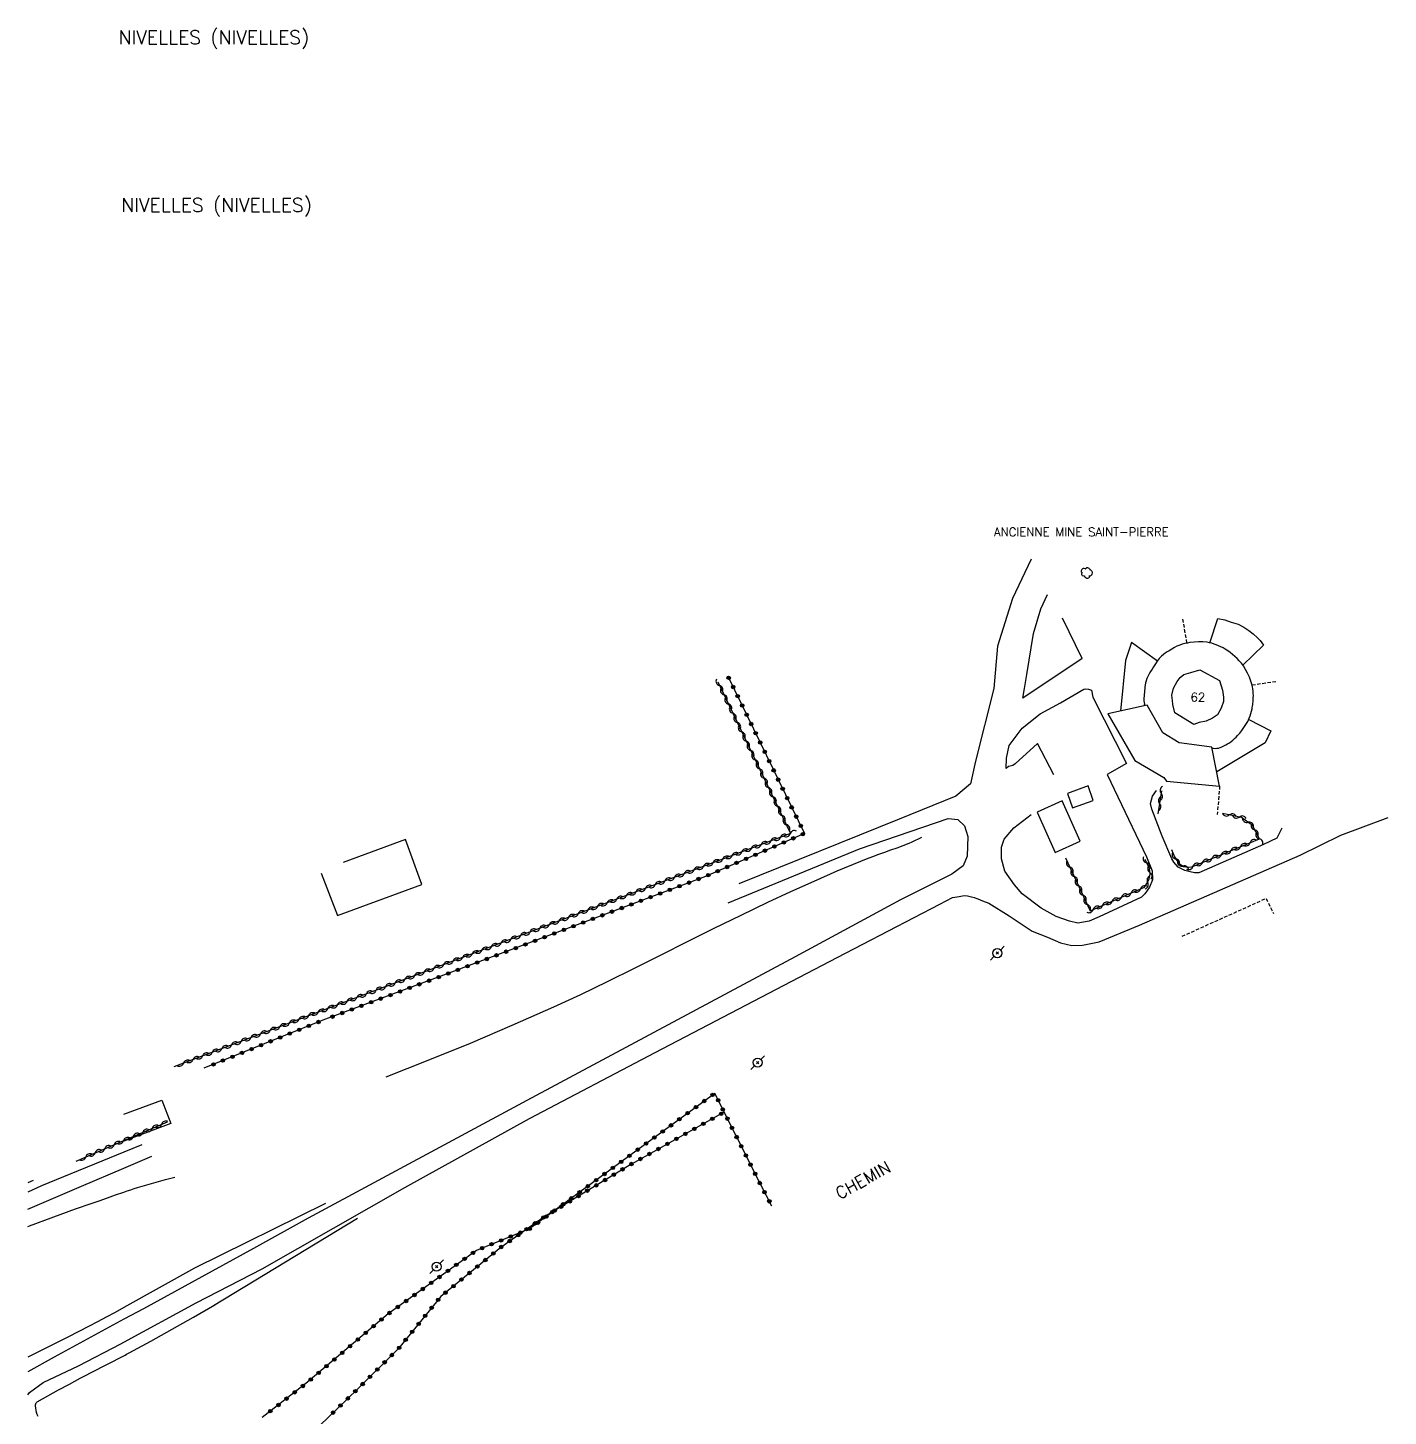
# Model space of a CAD drawing. Header units: millimetres. Extents: x 146000 to 147000, y 145000 to 146000.
# Drawn here: x 146000 to 146198.2, y 145311.5 to 145513.7 of the extents above; entities that cross this region are included whole.
import ezdxf
from ezdxf.enums import TextEntityAlignment as Align

# ---------------------------------------------------------------- set-up
doc = ezdxf.new("R2010")
doc.units = ezdxf.units.MM
doc.linetypes.add('DASHED', pattern=[0.75, 0.5, -0.25])
doc.layers.get('0').update_dxf_attribs({"linetype": 'CONTINUOUS'})
for name, color, linetype in [('W0017', 7, 'CONTINUOUS'), ('W0101', 7, 'CONTINUOUS'), ('W0104', 1, 'CONTINUOUS'), ('W0112', 1, 'DASHED'), ('W0211', 2, 'CONTINUOUS'), ('W0300', 7, 'CONTINUOUS'), ('W0310', 3, 'CONTINUOUS'), ('W0323', 7, 'CONTINUOUS'), ('W0473', 7, 'CONTINUOUS'), ('W0980', 7, 'CONTINUOUS'), ('W0984', 7, 'CONTINUOUS'), ('W0989', 7, 'CONTINUOUS'), ('W0991', 7, 'CONTINUOUS')]:
    doc.layers.add(name, color=color, linetype=linetype)
doc.styles.get("Standard").update_dxf_attribs({"font": 'romans.shx', "width": 0.85})

# ---------------------------------------------------------------- blocks, each defined once
blk = doc.blocks.new('T473')
for p, q in [((-0.166667, 0.166667), (0.166667, -0.166667)), ((-0.166667, -0.166667), (0.166667, 0.166667)), ((0.500001, 0.500001), (1.000002, 1.000002)), ((-1.000002, -1.000002), (-0.500001, -0.500001))]:
    blk.add_line(p, q)
blk.add_ellipse((0, 0), major_axis=(0.471405, 0.471405), ratio=1, start_param=5.4977871438, end_param=11.780972451)
blk = doc.blocks.new('T300')
for p, q in [((-0.8, 0.51), (-0.86, 0.34)), ((-0.86, 0.34), (-0.86, 0.17)), ((-0.86, 0.17), (-0.74, 0.06)), ((-0.69, 0.63), (-0.8, 0.51)), ((-0.8, -0.06), (-0.74, 0.06)), ((-0.74, 0.06), (-0.69, 0.11)), ((-0.57, 0.69), (-0.69, 0.63)), ((-0.46, 0.69), (-0.57, 0.69)), ((-0.29, 0.63), (-0.46, 0.69)), ((-0.29, 0.63), (-0.17, 0.74)), ((-0.23, 0.57), (-0.29, 0.63)), ((-0.17, 0.74), (-0.06, 0.8)), ((-0.06, 0.8), (0.06, 0.8)), ((0.06, 0.8), (0.23, 0.74)), ((0.23, 0.74), (0.34, 0.63)), ((0.34, 0.63), (0.4, 0.51)), ((0.46, 0.46), (0.34, 0.46)), ((0.4, 0.51), (0.4, 0.46)), ((0.57, 0.4), (0.46, 0.46)), ((0.57, 0.4), (0.69, 0.29)), ((0.69, 0.29), (0.74, 0.17)), ((0.74, 0.06), (0.69, -0.17)), ((0.74, 0.17), (0.74, 0.06)), ((-0.8, -0.17), (-0.8, -0.06)), ((-0.8, -0.23), (-0.8, -0.17)), ((-0.74, -0.34), (-0.8, -0.23)), ((-0.69, -0.4), (-0.74, -0.34)), ((-0.51, -0.46), (-0.69, -0.4)), ((-0.4, -0.46), (-0.51, -0.46)), ((-0.4, -0.46), (-0.34, -0.46)), ((-0.34, -0.46), (-0.34, -0.4)), ((-0.34, -0.51), (-0.34, -0.46)), ((-0.29, -0.63), (-0.34, -0.51)), ((-0.17, -0.74), (-0.29, -0.63)), ((-0.06, -0.8), (-0.17, -0.74)), ((0.06, -0.8), (-0.06, -0.8)), ((0.17, -0.74), (0.06, -0.8)), ((0.23, -0.69), (0.17, -0.74)), ((0.29, -0.46), (0.23, -0.46)), ((0.29, -0.63), (0.23, -0.69)), ((0.46, -0.4), (0.29, -0.46)), ((0.34, -0.51), (0.29, -0.63)), ((0.34, -0.51), (0.34, -0.46)), ((0.57, -0.34), (0.46, -0.4)), ((0.63, -0.29), (0.57, -0.34)), ((0.69, -0.17), (0.63, -0.29))]:
    blk.add_line(p, q)
blk = doc.blocks.new('t323o')
at = {"color": 0, "linetype": 'Continuous'}
for radius in [0.25, 0.15]:
    blk.add_circle((0, 0), radius, dxfattribs=at)
blk = doc.blocks.new('t310o')
at = {"color": 0, "linetype": 'Continuous'}
for centre, start, end in [((-0.5, 0.38), 216.8699, 323.1304), ((0.5, -0.37), 36.8699, 143.1303)]:
    blk.add_arc(centre, 0.625, start, end, dxfattribs=at)

msp = doc.modelspace()

# ---------------------------------------------------------------- linework, layer by layer
at = {"layer": 'W0017'}
for points in [[(146146.22, 145436.29), (146143.46, 145430.59), (146141.32, 145423.65), (146140.74, 145417.48), (146138.08, 145406.89), (146137.38, 145403.58), (146135.24, 145401.8), (146126.95, 145398.45), (146103.62, 145389.03)], [(146153.62, 145421.82), (146144.97, 145416.04), (146145.22, 145417.49), (146145.57, 145419.51), (146146.53, 145425.49), (146147.59, 145429.09), (146148.57, 145431.15)], [(146153.62, 145421.82), (146150.79, 145427.71)], [(146142.58, 145405.83), (146142.62, 145407.34), (146143, 145409.19), (146144.89, 145411.71), (146147.49, 145413.78), (146150.49, 145415.4), (146153.89, 145417.37), (146154.14, 145417.4), (146154.54, 145417.38), (146154.98, 145417.24), (146155.17, 145416.22), (146160.1, 145406.53), (146157.27, 145404.95), (146163.02, 145392.94), (146163.83, 145390.93), (146163.86, 145389.62), (146163.46, 145388.55), (146162.77, 145387.59), (146162.27, 145387.07), (146156.1, 145384.23), (146154.66, 145383.59), (146152.98, 145383.28), (146151.8, 145383.57), (146149.84, 145384.28), (146147.64, 145385.47), (146144.87, 145387.56), (146143.77, 145388.9), (146142.35, 145390.89), (146141.88, 145392.67), (146141.86, 145394.38), (146142.29, 145395.55), (146143.67, 145397.17), (146146.2, 145399.12)], [(146149.5, 145404.88), (146147.14, 145409.45), (146143.88, 145406.48), (146143.51, 145406.25), (146143.16, 145406.14), (146142.91, 145406.1), (146142.58, 145405.83)], [(146182.74, 145397.13), (146181.98, 145395.65), (146180.04, 145394.74), (146170.61, 145390.61), (146169.99, 145390.64), (146169.39, 145390.75), (146168.59, 145390.96), (146167.64, 145391.46), (146167.01, 145392.16), (146166.7, 145392.68), (146165.29, 145395.97), (146163.76, 145399.9), (146163.59, 145400.73), (146163.86, 145401.81), (146164.48, 145402.64)], [(146102.04, 145386.28), (146121.18, 145394.11), (146134.12, 145398.52), (146135.5, 145398.37), (146136.48, 145397.48), (146136.95, 145395.9), (146136.89, 145393.03), (146136.29, 145391.63), (146134.66, 145390.45), (146127.17, 145386.71), (146111.83, 145378.37), (146072.71, 145357.45), (146040.88, 145340.35), (146032.89, 145335.93)], [(146034.16, 145332.95), (146054.96, 145344.78), (146073.11, 145354.83), (146091.44, 145364.45), (146117.93, 145378.28), (146132.9, 145386.08), (146134.73, 145387.01), (146135.7, 145387.18), (146136.45, 145387.31), (146136.91, 145387.3), (146137.9, 145387.05), (146138.42, 145386.86), (146139.13, 145386.56), (146140.04, 145386.19), (146142.98, 145384.38), (146146.37, 145382.14), (146148.57, 145381.27), (146150.48, 145380.43), (146152.14, 145380.04), (146153.66, 145380.11), (146156.11, 145380.59), (146162, 145382.98), (146185.42, 145393.21), (146191.31, 145396.13), (146198.23, 145398.67)], [(146016.64, 145351.02), (146014, 145349.94)], [(146014, 145349.94), (146002.02, 145345.02), (146000, 145344.11)], [(146014, 145347.63), (146018.07, 145349.37)], [(146000, 145341.64), (146007.82, 145344.99), (146014, 145347.63)], [(146032.89, 145335.93), (146016.87, 145327.15), (146014, 145325.6)], [(146014, 145322.28), (146024.54, 145328.01), (146034.16, 145332.95)], [(146014, 145325.6), (146003.84, 145320.1), (146000, 145317.94)], [(146000, 145314.6), (146000.26, 145314.94), (146002.24, 145316.39), (146007.39, 145318.82), (146013.57, 145322.05), (146014, 145322.28)]]:
    msp.add_lwpolyline(points, dxfattribs=at)
at = {"layer": 'W0101'}
msp.add_lwpolyline([(146169.9, 145412.21), (146167.15, 145413.92), (146166.84, 145415.12), (146166.8, 145415.74), (146166.71, 145416.49), (146166.95, 145417.5), (146167.46, 145418.51), (146167.92, 145419.08), (146168.45, 145419.53), (146169.48, 145419.8), (146170.76, 145420.2), (146173.65, 145418.64), (146174.1, 145417.25), (146174.24, 145416.2), (146174.22, 145415.58), (146173.9, 145414.6), (146173.34, 145413.63), (146172.62, 145413.16), (146171.7, 145412.73), (146170.7, 145412.51)], close=True, dxfattribs=at)
at = {"layer": 'W0104'}
for points in [[(146172.25, 145424.13), (146173.41, 145427.65), (146174.44, 145427.45), (146175.34, 145427.15), (146176.35, 145426.83), (146177.19, 145426.42), (146177.94, 145425.91), (146178.55, 145425.43), (146179.2, 145424.86), (146179.59, 145424.46), (146180.05, 145423.79), (146177.06, 145420.85), (146177.06, 145420.85)], [(146164.59, 145421.46), (146164.59, 145421.46), (146160.8, 145424.15), (146159.96, 145421.55), (146159.2, 145414.18), (146159.2, 145414.18)], [(146172.53, 145408.79), (146172.77, 145408.76), (146173.02, 145408.74), (146173.27, 145408.76), (146173.52, 145408.8), (146173.72, 145408.86), (146173.91, 145408.94), (146174.1, 145409.03), (146174.28, 145409.13), (146174.55, 145409.27), (146174.82, 145409.41), (146175.08, 145409.57), (146175.33, 145409.74), (146175.59, 145409.94), (146175.82, 145410.17), (146176.05, 145410.4), (146176.27, 145410.63), (146176.44, 145410.81), (146176.6, 145410.99), (146176.75, 145411.18), (146176.9, 145411.37), (146177.2, 145411.79), (146177.49, 145412.22), (146177.75, 145412.67), (146177.98, 145413.13), (146178.12, 145413.47), (146178.22, 145413.82), (146178.31, 145414.17), (146178.38, 145414.53), (146178.42, 145414.72), (146178.45, 145414.92), (146178.48, 145415.12), (146178.51, 145415.32), (146178.53, 145415.52), (146178.55, 145415.72), (146178.56, 145415.92), (146178.57, 145416.12), (146178.58, 145416.44), (146178.57, 145416.76), (146178.55, 145417.08), (146178.51, 145417.4), (146178.46, 145417.69), (146178.4, 145417.98), (146178.32, 145418.26), (146178.23, 145418.53), (146178, 145419.11), (146177.74, 145419.68), (146177.45, 145420.23), (146177.12, 145420.76), (146176.84, 145421.14), (146176.53, 145421.49), (146176.21, 145421.82), (146175.87, 145422.14), (146175.54, 145422.43), (146175.2, 145422.71), (146174.84, 145422.96), (146174.47, 145423.2), (146174.16, 145423.38), (146173.84, 145423.54), (146173.52, 145423.69), (146173.18, 145423.83), (146172.86, 145423.95), (146172.53, 145424.05), (146172.2, 145424.14), (146171.86, 145424.2), (146171.22, 145424.26), (146170.59, 145424.26), (146169.96, 145424.22), (146169.33, 145424.15), (146168.96, 145424.09), (146168.58, 145424.02), (146168.22, 145423.92), (146167.86, 145423.8), (146167.45, 145423.63), (146167.07, 145423.42), (146166.69, 145423.2), (146166.32, 145422.97), (146166.02, 145422.79), (146165.74, 145422.61), (146165.46, 145422.4), (146165.2, 145422.18), (146164.87, 145421.82), (146164.57, 145421.44), (146164.3, 145421.04), (146164.04, 145420.65), (146163.81, 145420.3), (146163.58, 145419.96), (146163.38, 145419.6), (146163.19, 145419.23), (146163.07, 145418.92), (146162.97, 145418.6), (146162.88, 145418.28), (146162.81, 145417.96), (146162.77, 145417.69), (146162.75, 145417.43), (146162.73, 145417.16), (146162.71, 145416.9), (146162.69, 145416.63), (146162.66, 145416.37), (146162.63, 145416.1), (146162.62, 145415.84), (146162.63, 145415.72), (146162.64, 145415.61), (146162.66, 145415.51), (146162.68, 145415.4), (146162.7, 145415.28), (146162.7, 145415.17), (146162.69, 145415.05), (146162.66, 145414.94), (146162.66, 145414.94), (146162.66, 145414.94), (146162.66, 145414.94), (146162.66, 145414.94)], [(146177.92, 145412.98), (146177.93, 145412.98), (146181.1, 145411.32), (146180.32, 145409.54), (146173.24, 145405.34), (146173.24, 145405.34)], [(146042.76, 145390.57), (146045.11, 145384.41), (146057.42, 145388.93), (146055.05, 145395.46), (146045.98, 145392.12)], [(146014, 145355.46), (146019.56, 145357.52), (146020.84, 145354.1)], [(146020.84, 145354.1), (146014, 145351.56)]]:
    msp.add_lwpolyline(points, dxfattribs=at)
for points in [[(146172.51, 145408.91), (146167.75, 145409.54), (146165.39, 145411.02), (146163.09, 145415.03), (146157.38, 145413.79), (146161.3, 145406.99), (146165.55, 145404.5), (146165.91, 145403.99), (146173.66, 145403.27)], [(146154.5, 145403.28), (146151.49, 145402.2), (146152.24, 145400.1), (146155.26, 145401.17)], [(146150.7, 145401.09), (146147.07, 145399.45), (146149.69, 145393.61), (146153.33, 145395.24)]]:
    msp.add_lwpolyline(points, close=True, dxfattribs=at)
at = {"layer": 'W0112'}
for points in [[(146168.26, 145427.57), (146168.86, 145424.08)], [(146178.4, 145417.99), (146181.83, 145418.51)], [(146173.66, 145403.27), (146173.32, 145399.14)], [(146168.19, 145381.38), (146180.43, 145386.9), (146181.51, 145384.7)]]:
    msp.add_lwpolyline(points, dxfattribs=at)
at = {"layer": 'W0211'}
for points in [[(146052.2, 145360.91), (146058.36, 145363.32), (146064.49, 145365.83), (146070.58, 145368.42), (146076.64, 145371.1), (146080.58, 145372.92), (146084.49, 145374.8), (146088.39, 145376.73), (146092.27, 145378.67), (146096.14, 145380.63), (146100.03, 145382.56), (146103.93, 145384.47), (146107.85, 145386.33), (146111.2, 145387.89), (146114.57, 145389.42), (146117.95, 145390.91), (146121.36, 145392.34), (146122.23, 145392.68), (146123.11, 145393.01), (146124, 145393.33), (146124.89, 145393.65), (146125.77, 145393.96), (146126.66, 145394.28), (146127.54, 145394.61), (146128.41, 145394.96), (146128.88, 145395.16), (146129.35, 145395.37), (146129.81, 145395.58), (146130.26, 145395.8)], [(146014, 145344.13), (146014.5, 145344.3), (146015, 145344.47), (146015.51, 145344.63), (146016.01, 145344.79), (146017.36, 145345.2), (146018.71, 145345.59), (146020.06, 145345.96), (146021.42, 145346.31)], [(146000, 145339.11), (146000.23, 145339.2), (146002.47, 145340.06), (146004.71, 145340.88), (146006.97, 145341.67), (146009.23, 145342.46), (146010.42, 145342.88), (146011.61, 145343.31), (146012.8, 145343.73), (146014, 145344.13)], [(146043.36, 145342.49), (146024.28, 145333.03)], [(146027.05, 145327.62), (146048.06, 145340.31)], [(146024.28, 145333.03), (146014, 145327.3)], [(146014, 145327.3), (146012.72, 145326.61), (146011.43, 145325.92), (146010.14, 145325.25), (146008.86, 145324.57), (146005.96, 145323.07), (146003.04, 145321.59), (146000.11, 145320.16), (146000, 145320.11)], [(146014, 145320.3), (146014.19, 145320.4), (146014.38, 145320.51), (146014.57, 145320.61), (146014.76, 145320.71), (146017.91, 145322.42), (146021.03, 145324.16), (146024.15, 145325.93), (146027.25, 145327.73)], [(146001.37, 145313.57), (146002.93, 145314.45), (146004.5, 145315.32), (146006.07, 145316.17), (146007.64, 145317.02), (146008.43, 145317.44), (146009.23, 145317.85), (146010.02, 145318.26), (146010.82, 145318.67), (146011.62, 145319.07), (146012.41, 145319.48), (146013.21, 145319.89), (146014, 145320.3)], [(146001.53, 145311.43), (146001.37, 145311.72), (146001.27, 145312.03), (146001.21, 145312.35), (146001.17, 145312.67), (146001.16, 145312.75), (146001.15, 145312.84), (146001.14, 145312.92), (146001.14, 145313), (146001.14, 145313.09), (146001.15, 145313.18), (146001.17, 145313.26), (146001.19, 145313.34), (146001.22, 145313.41), (146001.26, 145313.47), (146001.31, 145313.53), (146001.37, 145313.57)]]:
    msp.add_lwpolyline(points, dxfattribs=at)
at = {"layer": 'W0310'}
for points in [[(146100.53, 145418.42), (146111.14, 145396.36), (146076.96, 145383.44), (146021.27, 145362.38)], [(146164.69, 145399.23), (146165.24, 145402.57)], [(146166.64, 145394), (146167.11, 145392.96), (146167.42, 145392.42), (146167.78, 145392), (146168.41, 145391.54), (146169.02, 145391.43), (146169.6, 145391.48), (146179.46, 145395.57), (146179.47, 145395.57), (146178.46, 145397.5), (146176.87, 145398.69), (146174.08, 145399.27)], [(146151.21, 145392.8), (146154.78, 145385.09), (146162.73, 145388.52), (146163.17, 145389.22), (146163.38, 145389.75), (146163.54, 145390.43), (146163.42, 145391.28), (146162.8, 145392.58)], [(146014, 145351.63), (146020.35, 145354.35)], [(146007.07, 145348.65), (146014, 145351.63)], [(146000.81, 145345.83), (146000, 145345.47)]]:
    msp.add_lwpolyline(points, dxfattribs=at)
at = {"layer": 'W0323'}
for points in [[(146102.06, 145419.16), (146113.17, 145396.35), (146098.74, 145390.1), (146061.35, 145375.99), (146043, 145369.16)], [(146043, 145369.16), (146025.65, 145362.16)], [(146108.43, 145342.06), (146106.79, 145345.2), (146100.09, 145358.51), (146073.1, 145338.76), (146065.37, 145335.63), (146052.5, 145326.38), (146040.54, 145316.24), (146034.15, 145311.3)], [(146101.39, 145355.73), (146087.62, 145348.02), (146075.21, 145340.49), (146068.91, 145336.08), (146060.18, 145328.92), (146054.03, 145321.36), (146048.01, 145315.4), (146041.1, 145308.75), (146033.71, 145300.37), (146029.44, 145292.25), (146027.94, 145284.91), (146027.87, 145284.29), (146029.9, 145279.71), (146033.36, 145272.99), (146042.75, 145257.64), (146047.66, 145249.78), (146050.51, 145244.05), (146053.72, 145238.85)]]:
    msp.add_lwpolyline(points, dxfattribs=at)

# ---------------------------------------------------------------- block references
at = {"layer": 'W0300'}
msp.add_blockref('T300', (146154.37, 145434.27), dxfattribs=at)
at = {"layer": 'W0310'}
for p, rotation in [((146100.77, 145417.91), 295.6915984748769), ((146101.42, 145416.56), 295.6915984748769), ((146102.07, 145415.21), 295.6915984748769), ((146102.72, 145413.86), 295.6915984748769), ((146103.37, 145412.51), 295.6915984748769), ((146104.02, 145411.15), 295.6915984748769), ((146104.67, 145409.8), 295.6915984748769), ((146105.32, 145408.45), 295.6915984748769), ((146105.97, 145407.1), 295.6915984748769), ((146106.62, 145405.75), 295.6915984748769), ((146107.27, 145404.4), 295.6915984748769), ((146107.92, 145403.04), 295.6915984748769), ((146165.17, 145402.19), 80.76281285830807), ((146108.57, 145401.69), 295.6915984748769), ((146109.22, 145400.34), 295.6915984748769), ((146164.93, 145400.71), 80.76281285830807), ((146109.88, 145398.99), 295.6915984748769), ((146175.07, 145399.06), 168.3820286685472), ((146176.54, 145398.76), 168.3820286685472), ((146110.53, 145397.64), 295.6915984748769), ((146177.8, 145397.99), 143.1819954675129), ((146178.77, 145396.9), 117.5740472160014), ((146106.86, 145394.74), 200.6960700517278), ((146108.26, 145395.27), 200.6960700517278), ((146109.67, 145395.8), 200.6960700517278), ((146111.07, 145396.33), 200.6960700517278), ((146178.09, 145395), 22.54100320057357), ((146179.46, 145395.57), 117.5740472160014), ((146101.25, 145392.62), 200.6960700517278), ((146102.65, 145393.15), 200.6960700517278), ((146104.05, 145393.68), 200.6960700517278), ((146105.46, 145394.21), 200.6960700517278), ((146163.03, 145392.08), 115.6381312618922), ((146167.28, 145392.65), 300.2233793647313), ((146172.55, 145392.7), 22.54100320057357), ((146173.94, 145393.28), 22.54100320057357), ((146175.32, 145393.85), 22.54100320057357), ((146176.71, 145394.43), 22.54100320057357), ((146095.63, 145390.5), 200.6960700517278), ((146097.04, 145391.03), 200.6960700517278), ((146098.44, 145391.56), 200.6960700517278), ((146099.84, 145392.09), 200.6960700517278), ((146151.84, 145391.44), 294.8796578528725), ((146152.47, 145390.08), 294.8796578528725), ((146163.5, 145390.68), 97.92189264065011), ((146168.33, 145391.6), 323.9239884436808), ((146169.78, 145391.55), 22.54100320057357), ((146171.17, 145392.13), 22.54100320057357), ((146091.42, 145388.91), 200.6960700517278), ((146092.83, 145389.44), 200.6960700517278), ((146094.23, 145389.97), 200.6960700517278), ((146153.1, 145388.72), 294.8796578528725), ((146163.18, 145389.23), 68.92641305593153), ((146085.81, 145386.79), 200.6960700517278), ((146087.22, 145387.32), 200.6960700517278), ((146088.62, 145387.85), 200.6960700517278), ((146090.02, 145388.38), 200.6960700517278), ((146153.73, 145387.36), 294.8796578528725), ((146154.36, 145386), 294.8796578528725), ((146158, 145386.48), 23.33857142596831), ((146159.37, 145387.07), 23.33857142596831), ((146160.75, 145387.66), 23.33857142596831), ((146162.13, 145388.26), 23.33857142596831), ((146080.2, 145384.67), 200.6960700517278), ((146081.6, 145385.2), 200.6960700517278), ((146083.01, 145385.73), 200.6960700517278), ((146084.41, 145386.26), 200.6960700517278), ((146155.24, 145385.29), 23.33857142596831), ((146156.62, 145385.88), 23.33857142596831), ((146074.59, 145382.54), 200.7219585229361), ((146075.99, 145383.07), 200.7219585229361), ((146077.39, 145383.6), 200.6960700517278), ((146078.8, 145384.13), 200.6960700517278), ((146068.97, 145380.42), 200.7219585229361), ((146070.38, 145380.95), 200.7219585229361), ((146071.78, 145381.48), 200.7219585229361), ((146073.18, 145382.01), 200.7219585229361), ((146063.36, 145378.3), 200.7219585229361), ((146064.77, 145378.83), 200.7219585229361), ((146066.17, 145379.36), 200.7219585229361), ((146067.57, 145379.89), 200.7219585229361), ((146059.15, 145376.71), 200.7219585229361), ((146060.56, 145377.24), 200.7219585229361), ((146061.96, 145377.77), 200.7219585229361), ((146053.54, 145374.58), 200.7219585229361), ((146054.95, 145375.11), 200.7219585229361), ((146056.35, 145375.64), 200.7219585229361), ((146057.75, 145376.17), 200.7219585229361), ((146047.93, 145372.46), 200.7219585229361), ((146049.33, 145372.99), 200.7219585229361), ((146050.74, 145373.52), 200.7219585229361), ((146052.14, 145374.05), 200.7219585229361), ((146042.32, 145370.34), 200.7219585229361), ((146043.72, 145370.87), 200.7219585229361), ((146045.12, 145371.4), 200.7219585229361), ((146046.53, 145371.93), 200.7219585229361), ((146036.71, 145368.21), 200.7219585229361), ((146038.11, 145368.74), 200.7219585229361), ((146039.51, 145369.27), 200.7219585229361), ((146040.92, 145369.81), 200.7219585229361), ((146032.5, 145366.62), 200.7219585229361), ((146033.9, 145367.15), 200.7219585229361), ((146035.3, 145367.68), 200.7219585229361), ((146026.89, 145364.5), 200.7219585229361), ((146028.29, 145365.03), 200.7219585229361), ((146029.69, 145365.56), 200.7219585229361), ((146031.09, 145366.09), 200.7219585229361), ((146022.68, 145362.91), 200.7219585229361), ((146024.08, 145363.44), 200.7219585229361), ((146025.48, 145363.97), 200.7219585229361), ((146019.51, 145353.99), 23.21785975161315), ((146015.38, 145352.22), 23.21785975161315), ((146016.76, 145352.81), 23.21785975161315), ((146018.14, 145353.4), 23.21785975161315), ((146011.21, 145350.43), 23.21785975177869), ((146012.59, 145351.02), 23.21785975177869), ((146013.96, 145351.61), 23.21785975177869), ((146008.45, 145349.24), 23.21785975177869), ((146009.83, 145349.84), 23.21785975177869)]:
    msp.add_blockref('t310o', p, dxfattribs=dict(at, rotation=rotation))
at = {"layer": 'W0323'}
for p, rotation in [((146102.12, 145419.04), 295.9507646299126), ((146102.78, 145417.69), 295.9507646299126), ((146103.44, 145416.34), 295.9507646299126), ((146104.09, 145414.99), 295.9507646299126), ((146104.75, 145413.64), 295.9507646299126), ((146105.41, 145412.3), 295.9507646299126), ((146106.06, 145410.95), 295.9507646299126), ((146106.72, 145409.6), 295.9507646299126), ((146107.38, 145408.25), 295.9507646299126), ((146108.03, 145406.9), 295.9507646299126), ((146108.69, 145405.55), 295.9507646299126), ((146109.34, 145404.2), 295.9507646299126), ((146110, 145402.85), 295.9507646299126), ((146110.66, 145401.51), 295.9507646299126), ((146111.31, 145400.16), 295.9507646299126), ((146111.97, 145398.81), 295.9507646299126), ((146112.63, 145397.46), 295.9507646299126), ((146110.17, 145395.05), 203.4105285782857), ((146111.55, 145395.65), 203.4105285782857), ((146112.92, 145396.24), 203.4105285782857), ((146106.04, 145393.26), 203.4105285782857), ((146107.42, 145393.86), 203.4105285782857), ((146108.79, 145394.46), 203.4105285782857), ((146100.53, 145390.88), 203.4105285782857), ((146101.91, 145391.48), 203.4105285782857), ((146103.29, 145392.07), 203.4105285782857), ((146104.66, 145392.67), 203.4105285782857), ((146094.96, 145388.68), 200.6805492682957), ((146096.36, 145389.2), 200.6805492682957), ((146097.76, 145389.73), 200.6805492682957), ((146099.16, 145390.28), 203.4105285782857), ((146090.75, 145387.09), 200.6805492682957), ((146092.15, 145387.62), 200.6805492682957), ((146093.55, 145388.15), 200.6805492682957), ((146085.13, 145384.97), 200.6805492682957), ((146086.54, 145385.5), 200.6805492682957), ((146087.94, 145386.03), 200.6805492682957), ((146089.34, 145386.56), 200.6805492682957), ((146079.52, 145382.85), 200.6805492682957), ((146080.92, 145383.38), 200.6805492682957), ((146082.33, 145383.91), 200.6805492682957), ((146083.73, 145384.44), 200.6805492682957), ((146073.91, 145380.73), 200.6805492682957), ((146075.31, 145381.26), 200.6805492682957), ((146076.71, 145381.79), 200.6805492682957), ((146078.12, 145382.32), 200.6805492682957), ((146068.29, 145378.61), 200.6805492682957), ((146069.7, 145379.14), 200.6805492682957), ((146071.1, 145379.67), 200.6805492682957), ((146072.5, 145380.2), 200.6805492682957), ((146064.08, 145377.02), 200.6805492682957), ((146065.49, 145377.55), 200.6805492682957), ((146066.89, 145378.08), 200.6805492682957), ((146058.46, 145374.92), 200.4114777325846), ((146059.87, 145375.44), 200.4114777325846), ((146061.28, 145375.96), 200.4114777325846), ((146062.68, 145376.49), 200.6805492682957), ((146052.84, 145372.82), 200.4114777325846), ((146054.25, 145373.35), 200.4114777325846), ((146055.65, 145373.87), 200.4114777325846), ((146057.06, 145374.39), 200.4114777325846), ((146047.22, 145370.73), 200.4114777325846), ((146048.62, 145371.25), 200.4114777325846), ((146050.03, 145371.78), 200.4114777325846), ((146051.43, 145372.3), 200.4114777325846), ((146042.35, 145368.9), 201.991949173458), ((146044.41, 145369.68), 200.4114777325846), ((146045.81, 145370.21), 200.4114777325846), ((146036.78, 145366.65), 201.991949173458), ((146038.17, 145367.21), 201.991949173458), ((146039.56, 145367.77), 201.991949173458), ((146040.95, 145368.33), 201.991949173458), ((146031.22, 145364.4), 201.991949173458), ((146032.61, 145364.96), 201.991949173458), ((146034, 145365.53), 201.991949173458), ((146035.39, 145366.09), 201.991949173458), ((146027.05, 145362.72), 201.991949173458), ((146028.44, 145363.28), 201.991949173458), ((146029.83, 145363.84), 201.991949173458), ((146097.36, 145356.51), 216.186866318168), ((146098.57, 145357.39), 216.186866318168), ((146099.78, 145358.28), 216.186866318168), ((146100.59, 145357.51), 116.7352770183121), ((146094.94, 145354.74), 216.186866318168), ((146096.15, 145355.62), 216.186866318168), ((146099.74, 145354.81), 209.2362775952073), ((146101.05, 145355.54), 209.2362775952073), ((146101.26, 145356.17), 116.7352770183121), ((146101.94, 145354.83), 116.7352770183121), ((146092.51, 145352.97), 216.186866318168), ((146093.72, 145353.85), 216.186866318168), ((146095.82, 145352.61), 209.2362775952073), ((146097.13, 145353.34), 209.2362775952073), ((146098.43, 145354.08), 209.2362775952073), ((146102.61, 145353.49), 116.7352770183121), ((146088.88, 145350.31), 216.186866318168), ((146090.09, 145351.2), 216.186866318168), ((146091.3, 145352.08), 216.186866318168), ((146091.89, 145350.41), 209.2362775952073), ((146093.2, 145351.15), 209.2362775952073), ((146094.51, 145351.88), 209.2362775952073), ((146103.29, 145352.15), 116.7352770183121), ((146103.96, 145350.81), 116.7352770183121), ((146086.46, 145348.54), 216.186866318168), ((146087.67, 145349.42), 216.186866318168), ((146087.96, 145348.22), 209.2362775952073), ((146089.27, 145348.95), 209.2362775952073), ((146090.58, 145349.68), 209.2362775952073), ((146104.64, 145349.47), 116.7352770183121), ((146084.04, 145346.77), 216.186866318168), ((146085.25, 145347.65), 216.186866318168), ((146085.39, 145346.67), 211.2575854103959), ((146086.67, 145347.45), 211.2575854103959), ((146105.31, 145348.13), 116.7352770183121), ((146105.99, 145346.79), 116.7352770183121), ((146081.54, 145344.34), 211.2575854103959), ((146081.62, 145345), 216.186866318168), ((146082.83, 145345.88), 216.186866318168), ((146082.83, 145345.11), 211.2575854103959), ((146084.11, 145345.89), 211.2575854103959), ((146106.66, 145345.45), 116.7352770183121), ((146077.99, 145342.34), 216.186866318168), ((146078.98, 145342.78), 211.2575854103959), ((146079.2, 145343.22), 216.186866318168), ((146080.26, 145343.56), 211.2575854103959), ((146080.41, 145344.11), 216.186866318168), ((146107.35, 145344.12), 117.627502072376), ((146108.05, 145342.79), 117.627502072376), ((146075.14, 145340.44), 214.9999530284797), ((146075.57, 145340.57), 216.186866318168), ((146076.42, 145341.22), 211.2575854103959), ((146076.78, 145341.45), 216.186866318168), ((146077.7, 145342), 211.2575854103959), ((146071.76, 145338.22), 202.0895690241971), ((146072.68, 145338.72), 214.9999530284797), ((146073.14, 145338.8), 216.186866318168), ((146073.91, 145339.58), 214.9999530284797), ((146074.35, 145339.68), 216.186866318168), ((146067.59, 145336.53), 202.0895690241971), ((146068.99, 145336.14), 214.9999530284797), ((146068.98, 145337.09), 202.0895690241971), ((146070.22, 145337), 214.9999530284797), ((146070.37, 145337.66), 202.0895690241971), ((146071.45, 145337.86), 214.9999530284797), ((146063.66, 145334.4), 215.6940303232797), ((146064.88, 145335.28), 215.6940303232797), ((146066.2, 145335.96), 202.0895690241971), ((146066.67, 145334.24), 219.375047513979), ((146067.83, 145335.19), 219.375047513979), ((146061.23, 145332.65), 215.6940303232797), ((146062.44, 145333.52), 215.6940303232797), ((146064.35, 145332.34), 219.375047513979), ((146065.51, 145333.29), 219.375047513979), ((146057.57, 145330.02), 215.6940303232797), ((146058.79, 145330.9), 215.6940303232797), ((146060.01, 145331.77), 215.6940303232797), ((146062.03, 145330.43), 219.375047513979), ((146063.19, 145331.39), 219.375047513979), ((146055.13, 145328.27), 215.6940303232797), ((146056.35, 145329.15), 215.6940303232797), ((146059.8, 145328.45), 230.8587722608324), ((146060.87, 145329.48), 219.375047513979), ((146052.7, 145326.52), 215.6940303232797), ((146053.92, 145327.4), 215.6940303232797), ((146057.9, 145326.12), 230.8587722608324), ((146058.85, 145327.28), 230.8587722608324), ((146050.4, 145324.6), 220.308021444814), ((146051.54, 145325.57), 220.308021444814), ((146056.96, 145324.95), 230.8587722608324), ((146048.11, 145322.66), 220.308021444814), ((146049.25, 145323.63), 220.308021444814), ((146055.06, 145322.63), 230.8587722608324), ((146056.01, 145323.79), 230.8587722608324), ((146045.82, 145320.72), 220.308021444814), ((146046.97, 145321.69), 220.308021444814), ((146053.06, 145320.4), 224.7130452397774), ((146054.12, 145321.46), 230.8587722608324), ((146043.53, 145318.78), 220.308021444814), ((146044.68, 145319.75), 220.308021444814), ((146050.93, 145318.29), 224.7130452397774), ((146052, 145319.34), 224.7130452397774), ((146040.09, 145315.89), 217.6832639215437), ((146041.25, 145316.84), 220.308021444814), ((146042.39, 145317.81), 220.308021444814), ((146048.8, 145316.18), 224.7130452397774), ((146049.86, 145317.23), 224.7130452397774), ((146037.71, 145314.05), 217.6832639215437), ((146038.9, 145314.97), 217.6832639215437), ((146046.65, 145314.09), 223.8935848249834), ((146047.73, 145315.13), 223.8935848249834), ((146035.34, 145312.22), 217.6832639215437), ((146036.53, 145313.13), 217.6832639215437), ((146044.49, 145312.01), 223.8935848249834), ((146045.57, 145313.05), 223.8935848249834)]:
    msp.add_blockref('t323o', p, dxfattribs=dict(at, rotation=rotation))
at = {"layer": 'W0473'}
for p in [(146141.27, 145378.93), (146106.35, 145362.99), (146059.57, 145333.27)]:
    msp.add_blockref('T473', p, dxfattribs=at)

# ---------------------------------------------------------------- texts
at = {"layer": 'W0980'}
for p in [(146027.12, 145512.17), (146027.51, 145487.75)]:
    msp.add_text('NIVELLES (NIVELLES)', height=2, dxfattribs=at).set_placement(p, align=Align.MIDDLE)
at = {"layer": 'W0984'}
msp.add_text('ANCIENNE MINE SAINT-PIERRE  ', height=1.25, dxfattribs=at).set_placement((146154.37, 145440.27), align=Align.MIDDLE_CENTER)
at = {"layer": 'W0989'}
msp.add_text('CHEMIN', height=1.75, rotation=29.0658, dxfattribs=at).set_placement((146118.3, 145343.01))
at = {"layer": 'W0991'}
msp.add_text('62', height=1.25, dxfattribs=at).set_placement((146170.49, 145416.21), align=Align.MIDDLE_CENTER)

doc.saveas('drawing.dxf')
